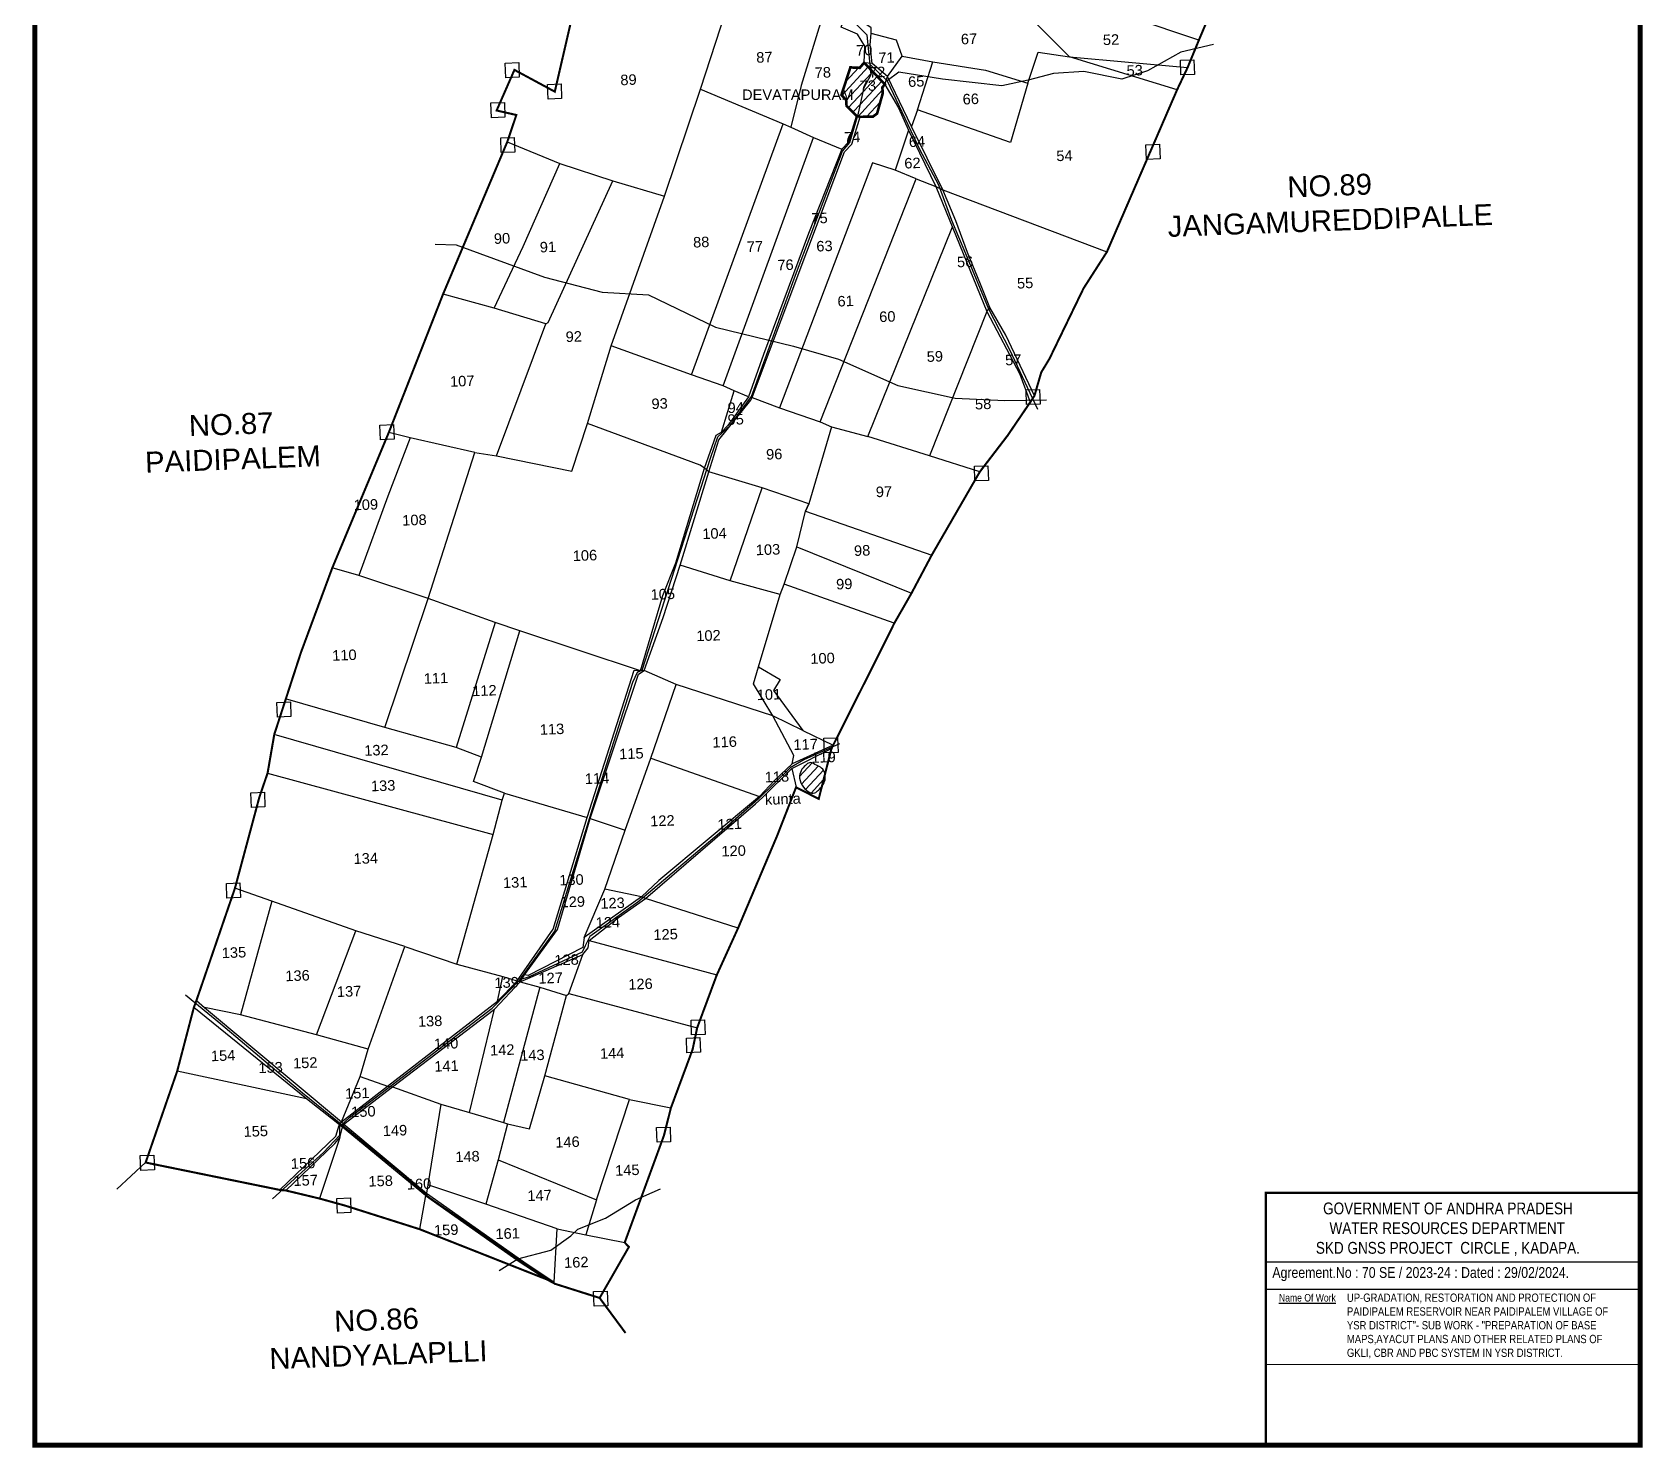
# Model space of a CAD drawing. Header units: inches. Extents: x 196274 to 199395, y 1622864 to 1627776.
# Drawn here: x 196274 to 199395, y 1622864 to 1625607 of the extents above; entities that cross this region are included whole.
import ezdxf
from ezdxf.enums import TextEntityAlignment as Align

# ---------------------------------------------------------------- set-up
doc = ezdxf.new("R2010")
doc.units = ezdxf.units.IN
doc.header["$LTSCALE"] = 15
doc.header["$MEASUREMENT"] = 0
for name, color, linetype in [('FRAME 025', 7, 'Continuous'), ('PLOT', 7, 'Continuous'), ('PLOT NO', 7, 'Continuous'), ('ROAD', 1, 'Continuous'), ('STREAM', 4, 'Continuous'), ('TEXT', 1, 'Continuous'), ('TITLEBLOCK', 7, 'Continuous'), ('VILLAGE BOUNADRY', 5, 'Continuous'), ('VILLAGE BOUNADRY STONES', 1, 'Continuous')]:
    doc.layers.add(name, color=color, linetype=linetype)
doc.styles.add('ARIALN', font='ARIALN.TTF')
doc.styles.get("Standard").update_dxf_attribs({"font": 'arial.ttf'})
pattern_1 = [(47.13518, (190089.501, 1617000.012), (-9.30646, 8.637454), [])]

msp = doc.modelspace()

# ---------------------------------------------------------------- hatches: boundary and pattern name
at = {"layer": 'STREAM'}
h = msp.add_hatch(dxfattribs=at)
h.set_pattern_fill('ANSI31', color=256, scale=101.576632, angle=2.1352)
h.set_pattern_definition(pattern_1)
edge = h.paths.add_edge_path()
edge.add_spline(control_points=[(197765.9, 1624179.1), (197763.9, 1624174.8), (197759.3, 1624164.6), (197765.4, 1624144.8), (197785.9, 1624127.2), (197798.1, 1624139), (197802.6, 1624143.6), (197804.7, 1624146.3)], knot_values=[4.08734, 4.08734, 4.08734, 4.08734, 4.760785, 5.679424, 7.088159, 7.515517, 8.00935, 8.00935, 8.00935, 8.00935], degree=3, periodic=0)
edge.add_line((197804.7, 1624146.3), (197810.6, 1624169.7))
edge.add_spline(control_points=[(197810.6, 1624169.7), (197809.6, 1624174.4), (197805.6, 1624182.6), (197793.2, 1624186), (197784, 1624194.1), (197772.9, 1624188.1), (197768.6, 1624182.6), (197765.9, 1624179.1)], knot_values=[0, 0, 0, 0, 0.660185, 1.234215, 1.854428, 2.234773, 2.901689, 2.901689, 2.901689, 2.901689], degree=3, periodic=0)
h.paths.add_polyline_path([(197779.5, 1624185.6), (197837.2, 1624187.8), (197836, 1624218.9), (197778.4, 1624216.7)], flags=9)
h.paths.add_polyline_path([(197689.6, 1624104.3), (197769.3, 1624107.3), (197768.2, 1624138.2), (197688.5, 1624135.3)], flags=9)
at = {"layer": 'TEXT'}
h = msp.add_hatch(dxfattribs=at)
h.set_pattern_fill('ANSI31', color=11, scale=101.576632, angle=2.1352)
h.set_pattern_definition(pattern_1)
h.paths.add_polyline_path([(197886.6, 1625499.8), (197900.1, 1625525.1), (197899.1, 1625534.9), (197886.4, 1625548.1), (197877.8, 1625538.1), (197859.7, 1625539), (197842.4, 1625485.7), (197851.6, 1625475.8), (197852.3, 1625464.3), (197871.9, 1625444.8), (197873.7, 1625444.4), (197875.5, 1625450.5)])
h.paths.add_polyline_path([(197873.4, 1625487.1), (197915.3, 1625488.7), (197914.1, 1625519.8), (197872.2, 1625518.2)], flags=24)
h = msp.add_hatch(dxfattribs=at)
h.set_pattern_fill('ANSI31', color=256, scale=101.576632, angle=2.1352)
h.set_pattern_definition(pattern_1)
h.paths.add_polyline_path([(197875.5, 1625450.5), (197873.7, 1625444.4), (197878.5, 1625443.2), (197903.3, 1625443.5), (197911.5, 1625449.6), (197922.5, 1625488.8), (197921.7, 1625500.4), (197926.6, 1625506.2), (197899.1, 1625534.9), (197900.1, 1625525.1), (197886.6, 1625499.8)])
h.paths.add_polyline_path([(197873.4, 1625487.1), (197915.3, 1625488.7), (197914.1, 1625519.8), (197872.2, 1625518.2)], flags=25)
h.paths.add_polyline_path([(197891.4, 1625513.8), (197933.2, 1625515.4), (197932, 1625546), (197890.3, 1625544.4)], flags=9)

# ---------------------------------------------------------------- linework, layer by layer
at = {"layer": 'FRAME 025', "lineweight": -3}
for points, elevation in [([(198667, 1623224.8), (199392.6, 1623224.8)], 0.2), ([(198667, 1623171.5), (199391.5, 1623172)], 2.9), ([(198666.9, 1623026.2), (199392.3, 1623025.8)], 3.5)]:
    msp.add_lwpolyline(points, dxfattribs=dict(at, elevation=elevation))
at = {"layer": 'PLOT'}
for points in [[(197901.7, 1625546.3), (197886.4, 1625548.1), (197887.6, 1625579.9), (197873.3, 1625603.5), (197842.1, 1625617.2), (197846.3, 1625629.3), (197813.8, 1625658.8), (197779.5, 1625689.6), (197704.3, 1625783.6), (197695.7, 1625793.8), (197721.6, 1625871.4), (197611.7, 1625908.8), (197538.9, 1625966.7)], [(197569.6, 1625496.6), (197627.9, 1625677.7), (197539.3, 1625719.2), (197505.5, 1625734.9), (197509.3, 1625749), (197443.5, 1625779.9)], [(197960.2, 1625560.9), (198019.8, 1625549.8), (198121.5, 1625533.8), (198203.4, 1625508.3), (198223.8, 1625568.8), (198284.6, 1625559.7), (198211.5, 1625632.6), (198221.4, 1625652.8), (198181.6, 1625668.7)], [(198534.9, 1625591.6), (198276.7, 1625679)], [(197809.7, 1625650.7), (197764.5, 1625504), (197744.2, 1625423.5)], [(197585.7, 1624755.5), (197604.7, 1624817.5), (197666.7, 1624894.4), (197669.3, 1624899.3), (197725.7, 1625049.3), (197775.6, 1625181.9), (197848.3, 1625375.2), (197862.3, 1625390.3), (197878.5, 1625443.2), (197903.3, 1625443.5), (197911.5, 1625449.6), (197922.5, 1625488.8), (197921.7, 1625500.4), (197926.6, 1625506.2), (197931.9, 1625521.7), (197960.2, 1625560.9), (197948.9, 1625591.8), (197899.9, 1625604.7), (197900.1, 1625615.6), (197887.7, 1625624)], [(198216.3, 1624902.5), (198161.1, 1625020.2), (198129.9, 1625073.6), (198111.6, 1625119), (198086.9, 1625180.6), (198064.2, 1625241.8), (198038.7, 1625301.5), (197978.1, 1625424.8), (197931.9, 1625521.7), (197901.7, 1625546.3), (197897.9, 1625582.7), (197899.9, 1625604.7)], [(197989.9, 1625457), (198019.8, 1625549.8)], [(198284.6, 1625559.7), (198513.1, 1625538.6)], [(198492.9, 1625495.8), (198284.6, 1625559.7)], [(197926.6, 1625506.2), (197952.9, 1625460.7), (197972.1, 1625417.3), (198025.6, 1625308), (198038.7, 1625301.5)], [(198203.4, 1625508.3), (198170, 1625393.8), (197989.9, 1625457), (197978.1, 1625424.8)], [(196754.2, 1623364), (196862.5, 1623468.1), (196869.2, 1623489.7), (196873.6, 1623495.8), (196962.8, 1623565), (197175.9, 1623729.8), (197212.5, 1623767.5), (197284.1, 1623869.1), (197350, 1624085.3), (197441, 1624370.9), (197452.9, 1624370.1), (197496.1, 1624516), (197521.5, 1624578.9), (197577.3, 1624762.4), (197599.8, 1624826.7), (197610.3, 1624832.5), (197634.8, 1624912.5), (197613.1, 1624921.9), (197552, 1624943.6), (197396.1, 1624999.3), (197499.7, 1625289.4), (197569.6, 1625496.6)], [(197569.6, 1625496.6), (197729.5, 1625429.5), (197744.2, 1625423.5), (197788.6, 1625403.3), (197843.5, 1625380.8), (197856.1, 1625394.4), (197871.9, 1625444.8)], [(197552, 1624943.6), (197729.5, 1625429.5)], [(197972.1, 1625417.3), (197946.6, 1625339.8)], [(197195, 1625394.9), (197296.5, 1625352.7), (197399.3, 1625318.9), (197499.7, 1625289.4)], [(197613.1, 1624921.9), (197788.6, 1625403.3)], [(197843.5, 1625380.8), (197778.6, 1625217.1), (197691.4, 1624982.6), (197662.5, 1624900.7), (197634.8, 1624912.5)], [(197169.7, 1625072.5), (197225.9, 1625192.1), (197296.5, 1625352.7)], [(197801.1, 1624852.2), (197987.3, 1625323), (197946.6, 1625339.8), (197902.5, 1625353.8), (197722.2, 1624879.6)], [(197174.2, 1624786.7), (197269.7, 1625042), (197274.1, 1625045), (197399.3, 1625318.9)], [(197987.3, 1625323), (198025.6, 1625308), (198038.7, 1625301.5), (198356.8, 1625181.5)], [(198025.6, 1625308), (198124.2, 1625066), (198129.9, 1625073.6)], [(198110.6, 1624755.5), (198013.2, 1624786.4), (197893.6, 1624824.1), (198057.9, 1625230.2)], [(197269.7, 1625042), (197169.7, 1625072.5), (197070.6, 1625099.9)], [(198124.2, 1625066), (198013.2, 1624786.4)], [(198124.2, 1625066), (198187.9, 1624944.4), (198208.4, 1624890.5)], [(196957.5, 1624260.1), (197041.5, 1624510), (197132.1, 1624792.9), (197174.2, 1624786.7), (197320, 1624756.4), (197350.6, 1624849.1), (197396.1, 1624999.3)], [(197662.5, 1624900.7), (197622.5, 1624845.4), (197610.3, 1624832.5)], [(197669.3, 1624899.3), (197722.2, 1624879.6), (197801.1, 1624852.2), (197823.2, 1624842.7), (197893.6, 1624824.1)], [(197709.3, 1624282.3), (197671.9, 1624344.8), (197681.5, 1624377.8), (197723.4, 1624517.7), (197731.4, 1624538), (197755.8, 1624610.2), (197772.9, 1624679.2), (197779.1, 1624693.4), (197688.6, 1624724.3), (197585.7, 1624755.5), (197577.3, 1624762.4), (197568.5, 1624768.1), (197350.6, 1624849.1)], [(197006.5, 1624821.3), (196963.2, 1624708.5), (196907.1, 1624554.8)], [(197132.1, 1624792.9), (197006.5, 1624821.3), (196965.3, 1624831.5)], [(197823.2, 1624842.7), (197779.1, 1624693.4), (197772.9, 1624679.2), (198017.3, 1624593.9)], [(196766.1, 1623362.9), (196860.5, 1623454), (196870.4, 1623465.3), (196875.5, 1623485.3), (196878.5, 1623491.2), (196972.7, 1623563.9), (197170.4, 1623714.3), (197220.1, 1623767.1), (197228.2, 1623780.5), (197292.3, 1623868.4), (197355.7, 1624083.5), (197449.2, 1624363.5), (197460.3, 1624370.4), (197497.2, 1624473.3), (197530, 1624574.3), (197585.7, 1624755.5), (197577.3, 1624762.4)], [(197626.5, 1624544.3), (197688.6, 1624724.3)], [(197755.8, 1624610.2), (197978.4, 1624520.6)], [(197343.7, 1623853.4), (197383.7, 1623947), (197423.2, 1624061.1), (197473.4, 1624200.4), (197522.3, 1624343), (197460.3, 1624370.4), (197452.9, 1624370.1), (197219.3, 1624447), (197171.6, 1624463.4), (197041.5, 1624510), (196907.1, 1624554.8), (196855.8, 1624569.1)], [(197723.4, 1624517.7), (197626.5, 1624544.3), (197530, 1624574.3)], [(197944.9, 1624462.1), (197731.4, 1624538)], [(197171.6, 1624463.4), (197095.8, 1624221.2)], [(197096.9, 1623801.2), (197167.3, 1624052.5), (197185.1, 1624119.5), (197189.5, 1624132.6), (197129.6, 1624155.1), (197145.3, 1624202.8), (197219.3, 1624447)], [(197681.5, 1624377.8), (197723.8, 1624352.8), (197711, 1624331.7), (197767.4, 1624254.2), (197826.3, 1624225.6)], [(197747.2, 1624189.6), (197750.4, 1624205.5), (197709.3, 1624282.3), (197522.3, 1624343)], [(197145.3, 1624202.8), (197095.8, 1624221.2), (196957.5, 1624260.1), (196765.3, 1624315.8)], [(197767.4, 1624254.2), (197709.3, 1624282.3)], [(197185.1, 1624119.5), (196743.5, 1624246.7)], [(197826.3, 1624225.6), (197747.2, 1624189.6), (197712.9, 1624157.4), (197683.4, 1624126.5), (197488.4, 1623963.7), (197454.9, 1623931.8), (197343.7, 1623853.4), (197341.3, 1623833.6), (197235.2, 1623779.8), (197228.2, 1623780.5)], [(197473.4, 1624200.4), (197683.4, 1624126.5)], [(197746.4, 1624180.8), (197823.1, 1624219.1)], [(196730.5, 1624171.7), (197167.3, 1624052.5)], [(197353.7, 1623847.3), (197410.6, 1623892), (197463, 1623928.9), (197675.9, 1624111.8), (197689.2, 1624124.6), (197746.4, 1624180.8), (197754.5, 1624144.1)], [(197189.5, 1624132.6), (197350, 1624085.3)], [(197355.7, 1624083.5), (197423.2, 1624061.1)], [(196873.6, 1623495.8), (196909.8, 1623583.8), (196925.4, 1623636.6), (196996.7, 1623835.5), (196901.5, 1623866.2), (196738.8, 1623923.5), (196667.2, 1623948.4)], [(197642.2, 1623871.4), (197463, 1623928.9), (197454.9, 1623931.8), (197383.7, 1623947)], [(196738.8, 1623923.5), (196677.8, 1623703.5)], [(196825.1, 1623664.4), (196901.5, 1623866.2)], [(196996.7, 1623835.5), (197096.9, 1623801.2), (197186.5, 1623777.4), (197220.1, 1623767.1), (197257.9, 1623756.9), (197309.4, 1623740.8), (197314.4, 1623744.8), (197562.9, 1623678.2)], [(197220.1, 1623767.1), (197341.4, 1623820.3)], [(197314.4, 1623744.8), (197341.4, 1623820.3), (197351.4, 1623832.8), (197353.7, 1623847.3), (197600.9, 1623780.5)], [(197175.9, 1623729.8), (197186.5, 1623777.4)], [(197257.9, 1623756.9), (197187.3, 1623494.9)], [(196592.7, 1623731.3), (196608.4, 1623717.7), (196873.6, 1623495.8), (196878.5, 1623491.2), (197038.6, 1623357.9), (197227.1, 1623224.6), (197286.1, 1623185.3), (197291.6, 1623288.8), (197347.2, 1623277.1), (197422.5, 1623262.1)], [(196909.8, 1623583.8), (196962.8, 1623565), (196972.7, 1623563.9), (197066.3, 1623530), (197121.8, 1623514.3), (197187.3, 1623494.9), (197195.2, 1623491.9), (197238.1, 1623482.5), (197267.6, 1623585.2), (197309.4, 1623740.8)], [(197036.6, 1623352.9), (196875.5, 1623485.3), (196806.2, 1623540.6), (196587.7, 1623717.8)], [(196925.4, 1623636.6), (196825.1, 1623664.4), (196677.8, 1623703.5), (196608.4, 1623717.7)], [(197121.8, 1623514.3), (197170.4, 1623714.3)], [(196806.2, 1623540.6), (196555.3, 1623594)], [(197432, 1623539.5), (197267.6, 1623585.2)], [(197177.2, 1623422), (197368.1, 1623344.9), (197432, 1623539.5), (197512, 1623523)], [(197066.3, 1623530), (197040.9, 1623373.9)], [(197195.2, 1623491.9), (197177.2, 1623422), (197153.3, 1623336.7)], [(196870.4, 1623465.3), (196831.2, 1623347.3)], [(197036.6, 1623352.9), (197025.1, 1623287.9)], [(197291.6, 1623288.8), (197153.3, 1623336.7), (197040.9, 1623373.9), (197038.6, 1623357.9), (197036.6, 1623352.9), (197217.7, 1623225.1), (197271.8, 1623190.5)], [(197368.1, 1623344.9), (197347.2, 1623277.1)]]:
    msp.add_lwpolyline(points, dxfattribs=at)
at = {"layer": 'PLOT', "color": 11, "const_width": 5.08}
msp.add_lwpolyline([(197886.4, 1625548.1), (197926.6, 1625506.2), (197921.7, 1625500.4), (197922.5, 1625488.8), (197911.5, 1625449.6), (197903.3, 1625443.5), (197878.5, 1625443.2), (197871.9, 1625444.8), (197852.3, 1625464.3), (197851.6, 1625475.8), (197842.4, 1625485.7), (197859.7, 1625539), (197877.8, 1625538.1), (197886.4, 1625548.1)], dxfattribs=at)
at = {"layer": 'PLOT', "color": 2}
msp.add_lwpolyline([(197926.6, 1625506.2), (197886.4, 1625548.1), (197877.8, 1625538.1), (197859.7, 1625539), (197842.4, 1625485.7), (197851.6, 1625475.8), (197852.3, 1625464.3), (197871.9, 1625444.8)], dxfattribs=at)
at = {"layer": 'ROAD'}
for points in [[(196739.7, 1623346.5), (196839.1, 1623436.5), (196870.8, 1623469.8), (196870.6, 1623486.7), (196889.2, 1623504.5), (197002.5, 1623591.1), (197165.5, 1623716.1), (197192.6, 1623744.2), (197219.2, 1623771), (197287.3, 1623865.5), (197359.9, 1624102.1), (197437.9, 1624347.6), (197447.2, 1624366.9), (197456, 1624371), (197588.9, 1624781.8), (197603, 1624823.5), (197627, 1624845.2), (197667.9, 1624901.5), (197753.2, 1625136.5), (197844.4, 1625376.6), (197858.7, 1625393.2), (197875.5, 1625450.5), (197886.6, 1625499.8), (197900.1, 1625525.1), (197892.4, 1625601.4), (197854.6, 1625638.7)], [(198563.3, 1625583.5), (198500.3, 1625568.7), (198435.5, 1625532.3), (198385.6, 1625516), (198312.4, 1625530.9), (198253.5, 1625527), (198204.2, 1625514.2), (198153.2, 1625503.3), (198038, 1625516.4), (197953.6, 1625529.9), (197930.9, 1625513.3), (197897.4, 1625545.3)], [(197930.9, 1625513.3), (197993.9, 1625380.4), (198030.3, 1625311.2), (198055.8, 1625242.7), (198082.7, 1625178.4), (198127.3, 1625071.2), (198168, 1624992.7), (198222.4, 1624877.1)], [(197055, 1625196.5), (197095.9, 1625195.4), (197267.2, 1625132.6), (197378.8, 1625103.2), (197468.7, 1625098.3), (197598.3, 1625035.9), (197749.5, 1624998.8), (197836.5, 1624974), (197952, 1624922.9), (198062.7, 1624898.4), (198158.9, 1624893.9), (198239.5, 1624895)], [(197838.8, 1624228.1), (197769.3, 1624197.1), (197743, 1624182), (197681, 1624121.4), (197605.2, 1624054.8), (197447.8, 1623921.5), (197355.1, 1623855.2), (197345.8, 1623836.9), (197340.3, 1623824.9), (197237.2, 1623776.8), (197219.2, 1623771)], [(196571.5, 1623742.3), (196640, 1623685.6), (196798, 1623552.1), (196893.3, 1623475.5), (196993.8, 1623392.7), (197043.6, 1623350.2), (197126.7, 1623292.3), (197229, 1623219.9), (197287.7, 1623182)], [(197179.2, 1623208.1), (197215.2, 1623230.4), (197279.1, 1623247.3), (197318.4, 1623274.8), (197331.5, 1623288.2), (197385.1, 1623309), (197443.3, 1623345), (197491.8, 1623366)]]:
    msp.add_lwpolyline(points, dxfattribs=at)
at = {"layer": 'STREAM'}
msp.add_spline([(197765.9, 1624179.1), (197775.2, 1624188.9), (197782.3, 1624192), (197793.8, 1624186.8), (197804.1, 1624181.5), (197810.6, 1624158.4), (197797.7, 1624138.6), (197790.8, 1624133.3), (197766.4, 1624148.1), (197761.4, 1624166.1), (197765.9, 1624179.1)], degree=3, dxfattribs=at)
at = {"layer": 'VILLAGE BOUNADRY', "color": 5}
for points, const_width in [([(196279.4, 1627277.9), (199390.2, 1627277.9), (199390.2, 1622869.4), (196279.4, 1622869.4)], 10), ([(199390.2, 1622869.4), (198664.8, 1622869.4), (198664.8, 1623358.5), (199390.2, 1623358.5)], 4.32)]:
    msp.add_lwpolyline(points, close=True, dxfattribs=dict(at, const_width=const_width))
at = {"layer": 'VILLAGE BOUNADRY', "const_width": 4}
msp.add_lwpolyline([(198574, 1625684), (198534.9, 1625591.6), (198513.1, 1625538.6), (198492.9, 1625495.8), (198356.8, 1625181.5), (198311.5, 1625110.8), (198245.5, 1624974.5), (198229.6, 1624948.2), (198216.3, 1624902.5), (198208.4, 1624890.5), (198164.4, 1624825.7), (198110.6, 1624755.5), (198017.3, 1624593.9), (197978.4, 1624520.6), (197944.9, 1624462.1), (197901.8, 1624375.7), (197826.3, 1624225.6), (197823.1, 1624219.1), (197798.4, 1624121.7), (197754.5, 1624144.1), (197718, 1624050.7), (197642.2, 1623871.4), (197600.9, 1623780.5), (197562.9, 1623678.2), (197554, 1623636.1), (197512, 1623523), (197498.4, 1623469.1), (197422.5, 1623262.1), (197430.6, 1623253.6), (197373.9, 1623154.7), (197424, 1623086.9), (197373.9, 1623154.7), (197287.7, 1623182), (197271.8, 1623190.5), (197025.1, 1623287.9), (196880.8, 1623333.6), (196831.2, 1623347.3), (196766.1, 1623362.9), (196754.2, 1623364), (196494.2, 1623417.1), (196555.3, 1623594), (196587.7, 1623717.8), (196592.7, 1623731.3), (196667.2, 1623948.4), (196714.6, 1624125.1), (196730.5, 1624171.7), (196743.5, 1624246.7), (196795.1, 1624405.3), (196855.8, 1624569.1), (196965.3, 1624831.5), (197070.6, 1625099.9), (197132.3, 1625246.3), (197195, 1625394.9), (197212.5, 1625446.8), (197174.3, 1625455.5), (197208.8, 1625534.2), (197287, 1625492), (197318.5, 1625628.3)], dxfattribs=at)
at = {"layer": 'VILLAGE BOUNADRY'}
msp.add_lwpolyline([(196494.2, 1623417.1), (196438.6, 1623365.3)], dxfattribs=at)
at = {"layer": 'VILLAGE BOUNADRY STONES'}
for points in [[(197190.9, 1625547.3), (197217.1, 1625548.3), (197218.2, 1625519.8), (197192, 1625518.8)], [(198499.2, 1625552.8), (198525.4, 1625553.8), (198526.5, 1625525.3), (198500.3, 1625524.3)], [(197273, 1625506.2), (197299.2, 1625507.2), (197300.3, 1625478.7), (197274.1, 1625477.7)], [(197163.2, 1625470.1), (197189.4, 1625471), (197190.5, 1625442.6), (197164.2, 1625441.6)], [(197182.2, 1625402.3), (197208.5, 1625403.2), (197209.5, 1625374.8), (197183.3, 1625373.8)], [(198432.5, 1625389.2), (198458.8, 1625390.1), (198459.8, 1625361.7), (198433.6, 1625360.7)], [(198200.2, 1624914.2), (198226.4, 1624915.2), (198227.5, 1624886.7), (198201.2, 1624885.7)], [(196948.3, 1624845.9), (196974.5, 1624846.8), (196975.6, 1624818.4), (196949.3, 1624817.4)], [(198100, 1624766.2), (198126.3, 1624767.1), (198127.3, 1624738.7), (198101.1, 1624737.7)], [(196748.5, 1624308.6), (196774.7, 1624309.5), (196775.8, 1624281.1), (196749.6, 1624280.1)], [(197808.5, 1624239.3), (197834.7, 1624240.2), (197835.8, 1624211.8), (197809.5, 1624210.8)], [(196698, 1624133.7), (196724.3, 1624134.7), (196725.3, 1624106.2), (196699.1, 1624105.2)], [(196650.7, 1623957.9), (196677, 1623958.9), (196678, 1623930.4), (196651.8, 1623929.4)], [(197551, 1623692.7), (197577.3, 1623693.7), (197578.3, 1623665.2), (197552.1, 1623664.3)], [(197542, 1623658.3), (197568.3, 1623659.3), (197569.3, 1623630.8), (197543.1, 1623629.8)], [(197484.2, 1623484.7), (197510.4, 1623485.7), (197511.5, 1623457.2), (197485.2, 1623456.3)], [(196483.8, 1623430.4), (196510.1, 1623431.4), (196511.1, 1623402.9), (196484.9, 1623401.9)], [(196864.7, 1623347.6), (196890.9, 1623348.6), (196892, 1623320.1), (196865.8, 1623319.1)], [(197362.3, 1623167), (197388.6, 1623168), (197389.6, 1623139.5), (197363.4, 1623138.6)]]:
    msp.add_lwpolyline(points, close=True, dxfattribs=at)

# ---------------------------------------------------------------- texts
at = {"layer": 'PLOT NO'}
for s, p in [('67', (198089.6, 1625594.3)), ('52', (198364.8, 1625592.8)), ('87', (197693.1, 1625558.7)), ('70', (197886.4, 1625572.5)), ('71', (197929.6, 1625558)), ('78', (197806.3, 1625529.2)), ('72', (197911.7, 1625529.9)), ('53', (198410.7, 1625533.3)), ('89', (197429.8, 1625515.1)), ('73', (197893.7, 1625503.6)), ('65', (197987.3, 1625511.8)), ('66', (198093, 1625477.8)), ('74', (197863.3, 1625403.9)), ('64', (197988.8, 1625395.3)), ('54', (198274.5, 1625368)), ('62', (197980, 1625353.7)), ('75', (197799.9, 1625247)), ('90', (197184.7, 1625207.7)), ('91', (197273.7, 1625191.1)), ('88', (197570.7, 1625200.6)), ('77', (197674.8, 1625192.1)), ('63', (197809.5, 1625192.9)), ('76', (197734, 1625156.4)), ('56', (198082, 1625162.3)), ('55', (198198.3, 1625121.1)), ('61', (197850.5, 1625086.3)), ('60', (197931.3, 1625056.2)), ('92', (197323.8, 1625017.5)), ('59', (198023.4, 1624979)), ('57', (198175.4, 1624972.4)), ('107', (197107.6, 1624931.2)), ('93', (197490.1, 1624887.6)), ('94', (197637.6, 1624879.8)), ('58', (198116.9, 1624886.8)), ('95', (197637.5, 1624857)), ('96', (197712.2, 1624789.6)), ('97', (197924.8, 1624716.9)), ('109', (196920.9, 1624691.8)), ('108', (197015, 1624662.1)), ('104', (197596.4, 1624636)), ('106', (197345.4, 1624593.4)), ('103', (197700.1, 1624604.7)), ('98', (197882.5, 1624603)), ('99', (197847.9, 1624538.1)), ('105', (197496.3, 1624518.4)), ('102', (197584.8, 1624438.2)), ('110', (196879.3, 1624400.3)), ('100', (197805.8, 1624394.2)), ('111', (197056.7, 1624355.6)), ('112', (197150.6, 1624331.6)), ('101', (197702, 1624323.9)), ('113', (197281.6, 1624256.8)), ('132', (196941.4, 1624216.1)), ('116', (197616.1, 1624232)), ('117', (197773, 1624227.4)), ('115', (197435.4, 1624209.4)), ('119', (197807.8, 1624202.4)), ('114', (197368.8, 1624161.4)), ('118', (197717.4, 1624164.6)), ('133', (196954.4, 1624147.3)), ('kunta', (197728.9, 1624121.5)), ('122', (197495.5, 1624079.4)), ('121', (197625.9, 1624072.9)), ('134', (196920.7, 1624006.5)), ('120', (197633.5, 1624021)), ('130', (197319.3, 1623964.9)), ('131', (197210.2, 1623959.9)), ('129', (197321.8, 1623922.3)), ('123', (197398.8, 1623919.8)), ('124', (197389.8, 1623882.5)), ('125', (197501.7, 1623859.2)), ('135', (196665.3, 1623824)), ('128', (197309.8, 1623809.9)), ('136', (196788.5, 1623779.3)), ('137', (196888.4, 1623748.8)), ('139', (197193.6, 1623765.9)), ('127', (197278.9, 1623774.6)), ('126', (197453.1, 1623763)), ('138', (197045.4, 1623691.1)), ('154', (196644.3, 1623624.3)), ('140', (197076.4, 1623647.7)), ('142', (197185.2, 1623635.3)), ('143', (197243.5, 1623625.2)), ('144', (197398.1, 1623629)), ('153', (196736.3, 1623601.2)), ('152', (196803.4, 1623610.3)), ('141', (197077.1, 1623604.1)), ('151', (196904.3, 1623551.5)), ('150', (196916.1, 1623515.9)), ('155', (196707.6, 1623477.7)), ('149', (196977.3, 1623479.2)), ('146', (197311.5, 1623456.9)), ('156', (196799.2, 1623415.7)), ('148', (197117.8, 1623428.8)), ('145', (197427.5, 1623402.4)), ('157', (196804.3, 1623382.6)), ('158', (196949.6, 1623381.4)), ('160', (197023.9, 1623375.6)), ('147', (197257.4, 1623353.4)), ('159', (197076.6, 1623286.5)), ('161', (197195.6, 1623279.6)), ('162', (197328.7, 1623223.8))]:
    msp.add_text(s, height=20.32, rotation=2.1352, dxfattribs=at).set_placement(p, align=Align.MIDDLE_CENTER)
at = {"layer": 'PLOT NO', "color": 1}
msp.add_text('DEVATAPURAM', height=20.315, dxfattribs=at).set_placement((197757.8, 1625486.1), align=Align.MIDDLE_CENTER)
at = {"layer": 'TEXT', "char_height": 40.631, "attachment_point": 1, "rotation": 2.1352}
for s, insert, width in [('\\pi236.79966;NO.89 \\P\\pi2.28651;JANGAMUREDDIPALLE', (198469, 1625318.6), 630.828), ('\\pi91.76541;NO.87 \\P\\pi4.33745;PAIDIPALEM', (196485.5, 1624861.6), 340.677), ('\\pi132.81179;NO.86 \\P\\pi4.7116;NANDYALAPLLI', (196726, 1623124.8), 422.742)]:
    msp.add_mtext(s, dxfattribs=dict(at, insert=insert, width=width))
at = {"layer": 'TITLEBLOCK', "extrusion": (0.000201441, 0.004807, 0.999988), "style": 'ARIALN'}
msp.add_text('%%UName Of Work', height=14.548, rotation=359.9999, dxfattribs=at).set_placement((198690.2, 1623128.8, 7843.2))
at = {"layer": 'TITLEBLOCK', "extrusion": (0.000201441, 0.004807, 0.999988), "attachment_point": 1, "text_direction": (1, -1e-06, -0.000201), "style": 'ARIALN'}
for s, insert, char_height, width in [('\\pi26.29246;GOVERNMENT OF ANDHRA PRADESH  \\P\\pi38.75216;WATER RESOURCES DEPARTMENT      \\P\\pi12.28603;SKD GNSS PROJECT  CIRCLE , KADAPA.', (198749.4, 1623339.6, -3.3), 22.904, 532.85), ('Agreement.No : 70 SE / 2023-24 : Dated : 29/02/2024.', (198677.4, 1623214.4, -0.9), 20.804, 671.528), ('UP-GRADATION, RESTORATION AND PROTECTION OF PAIDIPALEM RESERVOIR NEAR PAIDIPALEM VILLAGE OF YSR DISTRICT"- SUB WORK - "PREPARATION OF BASE MAPS,AYACUT PLANS AND OTHER RELATED PLANS OF GKLI, CBR AND PBC SYSTEM IN YSR DISTRICT.', (198821.9, 1623163.2, -0.5), 16.0031, 516.56)]:
    msp.add_mtext(s, dxfattribs=dict(at, insert=insert, char_height=char_height, width=width))

doc.saveas('drawing.dxf')
